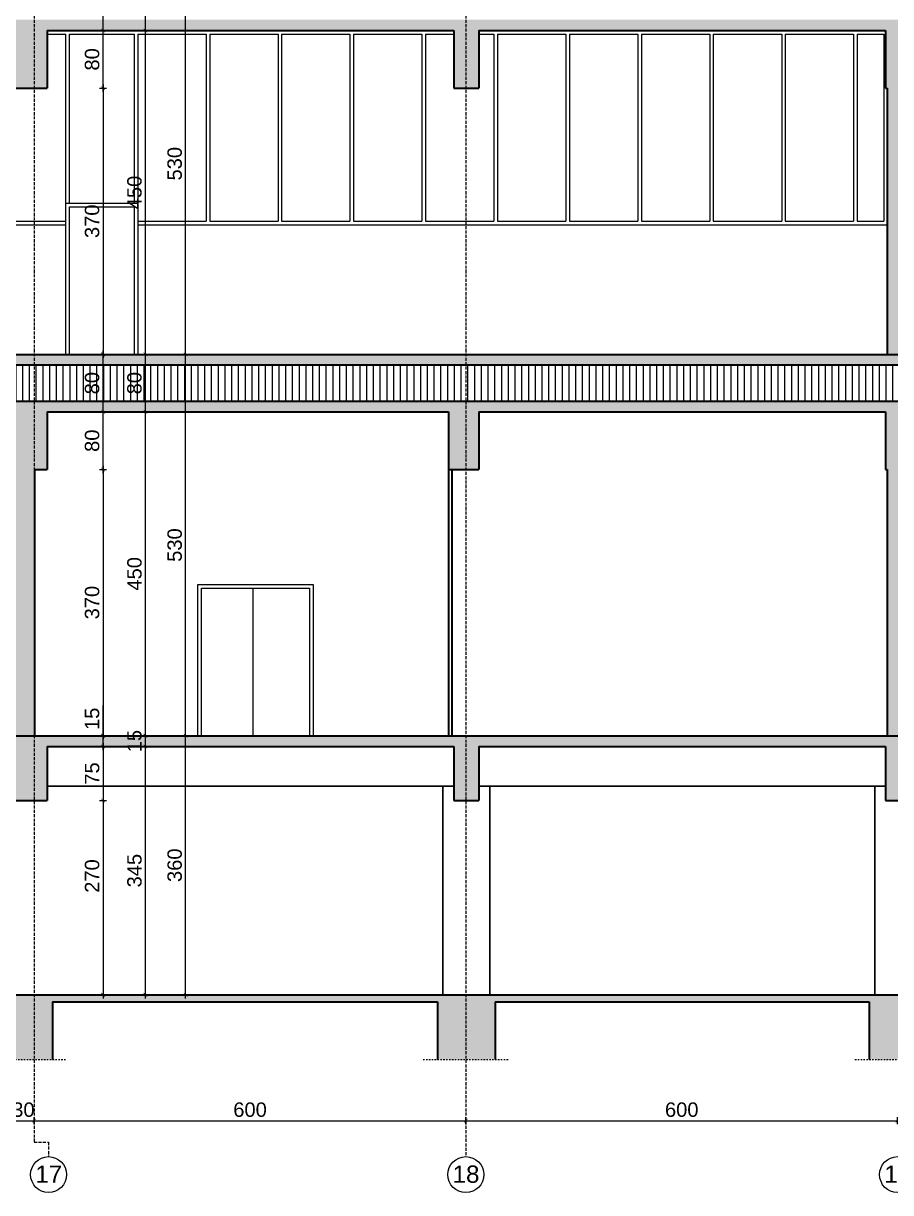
# Model space of a CAD drawing. Header units: inches. Extents: x -72385 to 39588, y -6525 to 66685.
# Drawn here: x 1754 to 2959, y 22991 to 24616 of the extents above; entities that cross this region are included whole.
import ezdxf

# ---------------------------------------------------------------- set-up
doc = ezdxf.new("R2010")
doc.units = ezdxf.units.IN
doc.header["$MEASUREMENT"] = 0
doc.linetypes.add('DashDot', pattern=[0.6, 0.4, -0.1, 0, -0.1])
doc.linetypes.add('Hidden', pattern=[0.4, 0.2, -0.2])
for name, color, linetype, lineweight in [('Надписи коти външни', 252, 'Continuous', 25), ('Надписи коти вътрешни', 252, 'Continuous', 25), ('Надписи Оси', 252, 'Continuous', 25), ('Оси', 252, 'DashDot', 25), ('Фасади Разрези дебело', 7, 'Continuous', 35), ('Фасади Разрези пунктир', 253, 'Hidden', 25), ('Фасади Разрези средно', 252, 'Continuous', 30), ('Фасади Разрези тънко', 253, 'Continuous', 25), ('Щрих стени', 254, 'Continuous', 25)]:
    doc.layers.add(name, color=color, linetype=linetype, lineweight=lineweight)
doc.styles.add('Arial Regular', font='arial.ttf')
doc.styles.get("Standard").update_dxf_attribs({"font": 'arial.ttf'})
doc.dimstyles.new('Annotative', dxfattribs={"dimscale": 0, "dimtxt": 20, "dimasz": 5, "dimexe": 5, "dimexo": 5, "dimgap": 5, "dimtad": 1, "dimdec": 0, "dimzin": 0, "dimdsep": 46, "dimtxsty": 'Standard', "dimblk": 'ARCHTICK', "dimcen": 5, "dimdle": 5, "dimadec": 0, "dimazin": 0, "dimtfac": 1, "dimtdec": 0, "dimtofl": 0, "dimtmove": 0, "dimatfit": 3, "dimldrblk": 'ARCHTICK', "dimfxl": 5, "dimfxlon": 1, "dimtolj": 1, "dimtzin": 0, "dimarcsym": 1})

# ---------------------------------------------------------------- blocks, each defined once
blk = doc.blocks.new('_ArchTick')
at = {"color": 0, "linetype": 'ByBlock', "const_width": 0.15}
blk.add_lwpolyline([(-0.5, -0.5), (0.5, 0.5)], dxfattribs=at)
blk = doc.blocks.new('*D4855')
at = {"layer": 'Defpoints', "color": 0, "ltscale": 10, "transparency": 16777216}
for p in [(1828.9, 24155.9), (1864.7, 24155.9), (1792.3, 24075.9)]:
    blk.add_point(p, dxfattribs=at)
at = {"layer": 'Надписи коти вътрешни', "color": 0, "lineweight": -2, "ltscale": 10, "transparency": 16777216}
for p, q in [((1859.7, 24155.9), (1869.7, 24155.9)), ((1864.7, 24070.9), (1864.7, 24160.9)), ((1859.7, 24075.9), (1869.7, 24075.9))]:
    blk.add_line(p, q, dxfattribs=at)
at = {"layer": 'Надписи коти вътрешни', "color": 0, "lineweight": -2, "ltscale": 10, "transparency": 16777216, "xscale": 5, "yscale": 5, "zscale": 5}
for p, rotation in [((1864.7, 24155.9), 90), ((1864.7, 24075.9), 270)]:
    blk.add_blockref('_ArchTick', p, dxfattribs=dict(at, rotation=rotation))
at = {"layer": 'Надписи коти вътрешни', "color": 0, "ltscale": 10, "transparency": 16777216, "insert": (1849.5, 24115.9), "char_height": 20, "attachment_point": 5, "rotation": 90}
blk.add_mtext('\\A1;80', dxfattribs=at)
blk = doc.blocks.new('*D4853')
at = {"layer": 'Defpoints', "color": 0, "ltscale": 10, "transparency": 16777216}
for p in [(1792.3, 24075.9), (1864.7, 24075.9), (1792.3, 23995.9)]:
    blk.add_point(p, dxfattribs=at)
at = {"layer": 'Надписи коти вътрешни', "color": 0, "lineweight": -2, "ltscale": 10, "transparency": 16777216}
for p, q in [((1859.7, 24075.9), (1869.7, 24075.9)), ((1864.7, 23990.9), (1864.7, 24080.9)), ((1859.7, 23995.9), (1869.7, 23995.9))]:
    blk.add_line(p, q, dxfattribs=at)
at = {"layer": 'Надписи коти вътрешни', "color": 0, "lineweight": -2, "ltscale": 10, "transparency": 16777216, "xscale": 5, "yscale": 5, "zscale": 5}
for p, rotation in [((1864.7, 24075.9), 90), ((1864.7, 23995.9), 270)]:
    blk.add_blockref('_ArchTick', p, dxfattribs=dict(at, rotation=rotation))
at = {"layer": 'Надписи коти вътрешни', "color": 0, "ltscale": 10, "transparency": 16777216, "insert": (1849.5, 24035.9), "char_height": 20, "attachment_point": 5, "rotation": 90}
blk.add_mtext('\\A1;80', dxfattribs=at)
blk = doc.blocks.new('*D4852')
at = {"layer": 'Defpoints', "color": 0, "ltscale": 10, "transparency": 16777216}
for p in [(1792.3, 23995.9), (1786.8, 23625.9), (1864.7, 23625.9)]:
    blk.add_point(p, dxfattribs=at)
at = {"layer": 'Надписи коти вътрешни', "color": 0, "lineweight": -2, "ltscale": 10, "transparency": 16777216}
for p, q in [((1859.7, 23995.9), (1869.7, 23995.9)), ((1864.7, 24000.9), (1864.7, 23620.9)), ((1859.7, 23625.9), (1869.7, 23625.9))]:
    blk.add_line(p, q, dxfattribs=at)
at = {"layer": 'Надписи коти вътрешни', "color": 0, "lineweight": -2, "ltscale": 10, "transparency": 16777216, "xscale": 5, "yscale": 5, "zscale": 5}
for p, rotation in [((1864.7, 23995.9), 90), ((1864.7, 23625.9), 270)]:
    blk.add_blockref('_ArchTick', p, dxfattribs=dict(at, rotation=rotation))
at = {"layer": 'Надписи коти вътрешни', "color": 0, "ltscale": 10, "transparency": 16777216, "insert": (1849.5, 23810.9), "char_height": 20, "attachment_point": 5, "rotation": 90}
blk.add_mtext('\\A1;370', dxfattribs=at)
blk = doc.blocks.new('*D4851')
at = {"layer": 'Defpoints', "color": 0, "ltscale": 10, "transparency": 16777216}
for p in [(1787.1, 23610.9), (1787.1, 23535.9), (1864.7, 23535.9)]:
    blk.add_point(p, dxfattribs=at)
at = {"layer": 'Надписи коти вътрешни', "color": 0, "lineweight": -2, "ltscale": 10, "transparency": 16777216}
for p, q in [((1864.7, 23615.9), (1864.7, 23530.9)), ((1859.7, 23610.9), (1869.7, 23610.9)), ((1859.7, 23535.9), (1869.7, 23535.9))]:
    blk.add_line(p, q, dxfattribs=at)
at = {"layer": 'Надписи коти вътрешни', "color": 0, "lineweight": -2, "ltscale": 10, "transparency": 16777216, "xscale": 5, "yscale": 5, "zscale": 5}
for p, rotation in [((1864.7, 23610.9), 90), ((1864.7, 23535.9), 270)]:
    blk.add_blockref('_ArchTick', p, dxfattribs=dict(at, rotation=rotation))
at = {"layer": 'Надписи коти вътрешни', "color": 0, "ltscale": 10, "transparency": 16777216, "insert": (1849.6, 23573.4), "char_height": 20, "attachment_point": 5, "rotation": 90}
blk.add_mtext('\\A1;75', dxfattribs=at)
blk = doc.blocks.new('*D4850')
at = {"layer": 'Defpoints', "color": 0, "ltscale": 10, "transparency": 16777216}
for p in [(1787.1, 23535.9), (1801.8, 23265.9), (1864.7, 23265.9)]:
    blk.add_point(p, dxfattribs=at)
at = {"layer": 'Надписи коти вътрешни', "color": 0, "lineweight": -2, "ltscale": 10, "transparency": 16777216}
for p, q in [((1859.7, 23535.9), (1869.7, 23535.9)), ((1864.7, 23540.9), (1864.7, 23260.9)), ((1859.7, 23265.9), (1869.7, 23265.9))]:
    blk.add_line(p, q, dxfattribs=at)
at = {"layer": 'Надписи коти вътрешни', "color": 0, "lineweight": -2, "ltscale": 10, "transparency": 16777216, "xscale": 5, "yscale": 5, "zscale": 5}
for p, rotation in [((1864.7, 23535.9), 90), ((1864.7, 23265.9), 270)]:
    blk.add_blockref('_ArchTick', p, dxfattribs=dict(at, rotation=rotation))
at = {"layer": 'Надписи коти вътрешни', "color": 0, "ltscale": 10, "transparency": 16777216, "insert": (1849.5, 23430.9), "char_height": 20, "attachment_point": 5, "rotation": 90}
blk.add_mtext('\\A1;270', dxfattribs=at)
blk = doc.blocks.new('*D4849')
at = {"layer": 'Defpoints', "color": 0, "ltscale": 10, "transparency": 16777216}
for p in [(1841.5, 23625.9), (1864.7, 23625.9), (1820.5, 23610.9)]:
    blk.add_point(p, dxfattribs=at)
at = {"layer": 'Надписи коти вътрешни', "color": 0, "lineweight": -2, "ltscale": 10, "transparency": 16777216}
for p, q in [((1864.7, 23625.9), (1864.7, 23667.8)), ((1859.7, 23625.9), (1869.7, 23625.9)), ((1864.7, 23605.9), (1864.7, 23625.9)), ((1859.7, 23610.9), (1869.7, 23610.9))]:
    blk.add_line(p, q, dxfattribs=at)
at = {"layer": 'Надписи коти вътрешни', "color": 0, "lineweight": -2, "ltscale": 10, "transparency": 16777216, "xscale": 5, "yscale": 5, "zscale": 5}
for p, rotation in [((1864.7, 23625.9), 90), ((1864.7, 23610.9), 270)]:
    blk.add_blockref('_ArchTick', p, dxfattribs=dict(at, rotation=rotation))
at = {"layer": 'Надписи коти вътрешни', "color": 0, "ltscale": 10, "transparency": 16777216, "insert": (1849.5, 23649.4), "char_height": 20, "attachment_point": 5, "rotation": 90}
blk.add_mtext('\\A1;15', dxfattribs=at)
blk = doc.blocks.new('*D4848')
at = {"layer": 'Defpoints', "color": 0, "ltscale": 10, "transparency": 16777216}
for p in [(1792.3, 24075.9), (1923.6, 24075.9), (1811.1, 23625.9)]:
    blk.add_point(p, dxfattribs=at)
at = {"layer": 'Надписи коти вътрешни', "color": 0, "lineweight": -2, "ltscale": 10, "transparency": 16777216}
for p, q in [((1918.6, 24075.9), (1928.6, 24075.9)), ((1923.6, 23620.9), (1923.6, 24080.9)), ((1918.6, 23625.9), (1928.6, 23625.9))]:
    blk.add_line(p, q, dxfattribs=at)
at = {"layer": 'Надписи коти вътрешни', "color": 0, "lineweight": -2, "ltscale": 10, "transparency": 16777216, "xscale": 5, "yscale": 5, "zscale": 5}
for p, rotation in [((1923.6, 24075.9), 90), ((1923.6, 23625.9), 270)]:
    blk.add_blockref('_ArchTick', p, dxfattribs=dict(at, rotation=rotation))
at = {"layer": 'Надписи коти вътрешни', "color": 0, "ltscale": 10, "transparency": 16777216, "insert": (1908.4, 23850.9), "char_height": 20, "attachment_point": 5, "rotation": 90}
blk.add_mtext('\\A1;450', dxfattribs=at)
blk = doc.blocks.new('*D4847')
at = {"layer": 'Defpoints', "color": 0, "ltscale": 10, "transparency": 16777216}
for p in [(1811.1, 24155.9), (1923.6, 24155.9), (1792.3, 24075.9)]:
    blk.add_point(p, dxfattribs=at)
at = {"layer": 'Надписи коти вътрешни', "color": 0, "lineweight": -2, "ltscale": 10, "transparency": 16777216}
for p, q in [((1918.6, 24155.9), (1928.6, 24155.9)), ((1923.6, 24070.9), (1923.6, 24160.9)), ((1918.6, 24075.9), (1928.6, 24075.9))]:
    blk.add_line(p, q, dxfattribs=at)
at = {"layer": 'Надписи коти вътрешни', "color": 0, "lineweight": -2, "ltscale": 10, "transparency": 16777216, "xscale": 5, "yscale": 5, "zscale": 5}
for p, rotation in [((1923.6, 24155.9), 90), ((1923.6, 24075.9), 270)]:
    blk.add_blockref('_ArchTick', p, dxfattribs=dict(at, rotation=rotation))
at = {"layer": 'Надписи коти вътрешни', "color": 0, "ltscale": 10, "transparency": 16777216, "insert": (1908.4, 24115.9), "char_height": 20, "attachment_point": 5, "rotation": 90}
blk.add_mtext('\\A1;80', dxfattribs=at)
blk = doc.blocks.new('*D4846')
at = {"layer": 'Defpoints', "color": 0, "ltscale": 10, "transparency": 16777216}
for p in [(1811.1, 24155.9), (1979.5, 24155.9), (1811.1, 23625.9)]:
    blk.add_point(p, dxfattribs=at)
at = {"layer": 'Надписи коти вътрешни', "color": 0, "lineweight": -2, "ltscale": 10, "transparency": 16777216}
for p, q in [((1974.5, 24155.9), (1984.5, 24155.9)), ((1979.5, 23620.9), (1979.5, 24160.9)), ((1974.5, 23625.9), (1984.5, 23625.9))]:
    blk.add_line(p, q, dxfattribs=at)
at = {"layer": 'Надписи коти вътрешни', "color": 0, "lineweight": -2, "ltscale": 10, "transparency": 16777216, "xscale": 5, "yscale": 5, "zscale": 5}
for p, rotation in [((1979.5, 24155.9), 90), ((1979.5, 23625.9), 270)]:
    blk.add_blockref('_ArchTick', p, dxfattribs=dict(at, rotation=rotation))
at = {"layer": 'Надписи коти вътрешни', "color": 0, "ltscale": 10, "transparency": 16777216, "insert": (1964.3, 23890.9), "char_height": 20, "attachment_point": 5, "rotation": 90}
blk.add_mtext('\\A1;530', dxfattribs=at)
blk = doc.blocks.new('*D4845')
at = {"layer": 'Defpoints', "color": 0, "ltscale": 10, "transparency": 16777216}
for p in [(1869.2, 23625.9), (1923.6, 23625.9), (1869.2, 23610.9)]:
    blk.add_point(p, dxfattribs=at)
at = {"layer": 'Надписи коти вътрешни', "color": 0, "lineweight": -2, "ltscale": 10, "transparency": 16777216}
for p, q in [((1923.6, 23605.9), (1923.6, 23630.9)), ((1918.6, 23625.9), (1928.6, 23625.9)), ((1918.6, 23610.9), (1928.6, 23610.9))]:
    blk.add_line(p, q, dxfattribs=at)
at = {"layer": 'Надписи коти вътрешни', "color": 0, "lineweight": -2, "ltscale": 10, "transparency": 16777216, "xscale": 5, "yscale": 5, "zscale": 5}
for p, rotation in [((1923.6, 23625.9), 90), ((1923.6, 23610.9), 270)]:
    blk.add_blockref('_ArchTick', p, dxfattribs=dict(at, rotation=rotation))
at = {"layer": 'Надписи коти вътрешни', "color": 0, "ltscale": 10, "transparency": 16777216, "insert": (1908.4, 23618.4), "char_height": 20, "attachment_point": 5, "rotation": 90}
blk.add_mtext('\\A1;15', dxfattribs=at)
blk = doc.blocks.new('*D4844')
at = {"layer": 'Defpoints', "color": 0, "ltscale": 10, "transparency": 16777216}
for p in [(1808.6, 23610.9), (1923.6, 23610.9), (1801.8, 23265.9)]:
    blk.add_point(p, dxfattribs=at)
at = {"layer": 'Надписи коти вътрешни', "color": 0, "lineweight": -2, "ltscale": 10, "transparency": 16777216}
for p, q in [((1923.6, 23260.9), (1923.6, 23615.9)), ((1918.6, 23610.9), (1928.6, 23610.9)), ((1918.6, 23265.9), (1928.6, 23265.9))]:
    blk.add_line(p, q, dxfattribs=at)
at = {"layer": 'Надписи коти вътрешни', "color": 0, "lineweight": -2, "ltscale": 10, "transparency": 16777216, "xscale": 5, "yscale": 5, "zscale": 5}
for p, rotation in [((1923.6, 23610.9), 90), ((1923.6, 23265.9), 270)]:
    blk.add_blockref('_ArchTick', p, dxfattribs=dict(at, rotation=rotation))
at = {"layer": 'Надписи коти вътрешни', "color": 0, "ltscale": 10, "transparency": 16777216, "insert": (1908.4, 23438.4), "char_height": 20, "attachment_point": 5, "rotation": 90}
blk.add_mtext('\\A1;345', dxfattribs=at)
blk = doc.blocks.new('*D4843')
at = {"layer": 'Defpoints', "color": 0, "ltscale": 10, "transparency": 16777216}
for p in [(1808.6, 23625.9), (1979.5, 23625.9), (1801.8, 23265.9)]:
    blk.add_point(p, dxfattribs=at)
at = {"layer": 'Надписи коти вътрешни', "color": 0, "lineweight": -2, "ltscale": 10, "transparency": 16777216}
for p, q in [((1979.5, 23260.9), (1979.5, 23630.9)), ((1974.5, 23625.9), (1984.5, 23625.9)), ((1974.5, 23265.9), (1984.5, 23265.9))]:
    blk.add_line(p, q, dxfattribs=at)
at = {"layer": 'Надписи коти вътрешни', "color": 0, "lineweight": -2, "ltscale": 10, "transparency": 16777216, "xscale": 5, "yscale": 5, "zscale": 5}
for p, rotation in [((1979.5, 23625.9), 90), ((1979.5, 23265.9), 270)]:
    blk.add_blockref('_ArchTick', p, dxfattribs=dict(at, rotation=rotation))
at = {"layer": 'Надписи коти вътрешни', "color": 0, "ltscale": 10, "transparency": 16777216, "insert": (1964.3, 23445.9), "char_height": 20, "attachment_point": 5, "rotation": 90}
blk.add_mtext('\\A1;360', dxfattribs=at)
blk = doc.blocks.new('*D4840')
at = {"layer": 'Defpoints', "color": 0, "ltscale": 10, "transparency": 16777216}
for p in [(1828.9, 24685.9), (1864.7, 24685.9), (1792.3, 24605.9)]:
    blk.add_point(p, dxfattribs=at)
at = {"layer": 'Надписи коти вътрешни', "color": 0, "lineweight": -2, "ltscale": 10, "transparency": 16777216}
for p, q in [((1859.7, 24685.9), (1869.7, 24685.9)), ((1864.7, 24600.9), (1864.7, 24690.9)), ((1859.7, 24605.9), (1869.7, 24605.9))]:
    blk.add_line(p, q, dxfattribs=at)
at = {"layer": 'Надписи коти вътрешни', "color": 0, "lineweight": -2, "ltscale": 10, "transparency": 16777216, "xscale": 5, "yscale": 5, "zscale": 5}
for p, rotation in [((1864.7, 24685.9), 90), ((1864.7, 24605.9), 270)]:
    blk.add_blockref('_ArchTick', p, dxfattribs=dict(at, rotation=rotation))
at = {"layer": 'Надписи коти вътрешни', "color": 0, "ltscale": 10, "transparency": 16777216, "insert": (1849.5, 24645.9), "char_height": 20, "attachment_point": 5, "rotation": 90}
blk.add_mtext('\\A1;80', dxfattribs=at)
blk = doc.blocks.new('*D4839')
at = {"layer": 'Defpoints', "color": 0, "ltscale": 10, "transparency": 16777216}
for p in [(1792.3, 24605.9), (1864.7, 24605.9), (1792.3, 24525.9)]:
    blk.add_point(p, dxfattribs=at)
at = {"layer": 'Надписи коти вътрешни', "color": 0, "lineweight": -2, "ltscale": 10, "transparency": 16777216}
for p, q in [((1859.7, 24605.9), (1869.7, 24605.9)), ((1864.7, 24520.9), (1864.7, 24610.9)), ((1859.7, 24525.9), (1869.7, 24525.9))]:
    blk.add_line(p, q, dxfattribs=at)
at = {"layer": 'Надписи коти вътрешни', "color": 0, "lineweight": -2, "ltscale": 10, "transparency": 16777216, "xscale": 5, "yscale": 5, "zscale": 5}
for p, rotation in [((1864.7, 24605.9), 90), ((1864.7, 24525.9), 270)]:
    blk.add_blockref('_ArchTick', p, dxfattribs=dict(at, rotation=rotation))
at = {"layer": 'Надписи коти вътрешни', "color": 0, "ltscale": 10, "transparency": 16777216, "insert": (1849.5, 24565.9), "char_height": 20, "attachment_point": 5, "rotation": 90}
blk.add_mtext('\\A1;80', dxfattribs=at)
blk = doc.blocks.new('*D4838')
at = {"layer": 'Defpoints', "color": 0, "ltscale": 10, "transparency": 16777216}
for p in [(1792.3, 24525.9), (1786.8, 24155.9), (1864.7, 24155.9)]:
    blk.add_point(p, dxfattribs=at)
at = {"layer": 'Надписи коти вътрешни', "color": 0, "lineweight": -2, "ltscale": 10, "transparency": 16777216}
for p, q in [((1859.7, 24525.9), (1869.7, 24525.9)), ((1864.7, 24530.9), (1864.7, 24150.9)), ((1859.7, 24155.9), (1869.7, 24155.9))]:
    blk.add_line(p, q, dxfattribs=at)
at = {"layer": 'Надписи коти вътрешни', "color": 0, "lineweight": -2, "ltscale": 10, "transparency": 16777216, "xscale": 5, "yscale": 5, "zscale": 5}
for p, rotation in [((1864.7, 24525.9), 90), ((1864.7, 24155.9), 270)]:
    blk.add_blockref('_ArchTick', p, dxfattribs=dict(at, rotation=rotation))
at = {"layer": 'Надписи коти вътрешни', "color": 0, "ltscale": 10, "transparency": 16777216, "insert": (1849.5, 24340.9), "char_height": 20, "attachment_point": 5, "rotation": 90}
blk.add_mtext('\\A1;370', dxfattribs=at)
blk = doc.blocks.new('*D4837')
at = {"layer": 'Defpoints', "color": 0, "ltscale": 10, "transparency": 16777216}
for p in [(1792.3, 24605.9), (1923.6, 24605.9), (1811.1, 24155.9)]:
    blk.add_point(p, dxfattribs=at)
at = {"layer": 'Надписи коти вътрешни', "color": 0, "lineweight": -2, "ltscale": 10, "transparency": 16777216}
for p, q in [((1918.6, 24605.9), (1928.6, 24605.9)), ((1923.6, 24150.9), (1923.6, 24610.9)), ((1918.6, 24155.9), (1928.6, 24155.9))]:
    blk.add_line(p, q, dxfattribs=at)
at = {"layer": 'Надписи коти вътрешни', "color": 0, "lineweight": -2, "ltscale": 10, "transparency": 16777216, "xscale": 5, "yscale": 5, "zscale": 5}
for p, rotation in [((1923.6, 24605.9), 90), ((1923.6, 24155.9), 270)]:
    blk.add_blockref('_ArchTick', p, dxfattribs=dict(at, rotation=rotation))
at = {"layer": 'Надписи коти вътрешни', "color": 0, "ltscale": 10, "transparency": 16777216, "insert": (1908.4, 24380.9), "char_height": 20, "attachment_point": 5, "rotation": 90}
blk.add_mtext('\\A1;450', dxfattribs=at)
blk = doc.blocks.new('*D4836')
at = {"layer": 'Defpoints', "color": 0, "ltscale": 10, "transparency": 16777216}
for p in [(1811.1, 24685.9), (1923.6, 24685.9), (1792.3, 24605.9)]:
    blk.add_point(p, dxfattribs=at)
at = {"layer": 'Надписи коти вътрешни', "color": 0, "lineweight": -2, "ltscale": 10, "transparency": 16777216}
for p, q in [((1918.6, 24685.9), (1928.6, 24685.9)), ((1923.6, 24600.9), (1923.6, 24690.9)), ((1918.6, 24605.9), (1928.6, 24605.9))]:
    blk.add_line(p, q, dxfattribs=at)
at = {"layer": 'Надписи коти вътрешни', "color": 0, "lineweight": -2, "ltscale": 10, "transparency": 16777216, "xscale": 5, "yscale": 5, "zscale": 5}
for p, rotation in [((1923.6, 24685.9), 90), ((1923.6, 24605.9), 270)]:
    blk.add_blockref('_ArchTick', p, dxfattribs=dict(at, rotation=rotation))
at = {"layer": 'Надписи коти вътрешни', "color": 0, "ltscale": 10, "transparency": 16777216, "insert": (1908.4, 24645.9), "char_height": 20, "attachment_point": 5, "rotation": 90}
blk.add_mtext('\\A1;80', dxfattribs=at)
blk = doc.blocks.new('*D4835')
at = {"layer": 'Defpoints', "color": 0, "ltscale": 10, "transparency": 16777216}
for p in [(1811.1, 24685.9), (1979.5, 24685.9), (1811.1, 24155.9)]:
    blk.add_point(p, dxfattribs=at)
at = {"layer": 'Надписи коти вътрешни', "color": 0, "lineweight": -2, "ltscale": 10, "transparency": 16777216}
for p, q in [((1974.5, 24685.9), (1984.5, 24685.9)), ((1979.5, 24150.9), (1979.5, 24690.9)), ((1974.5, 24155.9), (1984.5, 24155.9))]:
    blk.add_line(p, q, dxfattribs=at)
at = {"layer": 'Надписи коти вътрешни', "color": 0, "lineweight": -2, "ltscale": 10, "transparency": 16777216, "xscale": 5, "yscale": 5, "zscale": 5}
for p, rotation in [((1979.5, 24685.9), 90), ((1979.5, 24155.9), 270)]:
    blk.add_blockref('_ArchTick', p, dxfattribs=dict(at, rotation=rotation))
at = {"layer": 'Надписи коти вътрешни', "color": 0, "ltscale": 10, "transparency": 16777216, "insert": (1964.3, 24420.9), "char_height": 20, "attachment_point": 5, "rotation": 90}
blk.add_mtext('\\A1;530', dxfattribs=at)
blk = doc.blocks.new('*D7011')
at = {"layer": 'Defpoints', "color": 0, "ltscale": 10, "transparency": 16777216}
for p in [(2969, 23090.9), (2369, 23040.9), (2969, 23040.9)]:
    blk.add_point(p, dxfattribs=at)
at = {"layer": 'Надписи коти външни', "color": 0, "lineweight": -2, "ltscale": 10, "transparency": 16777216}
for p, q in [((2369, 23085.9), (2369, 23095.9)), ((2969, 23085.9), (2969, 23095.9)), ((2364, 23090.9), (2974, 23090.9))]:
    blk.add_line(p, q, dxfattribs=at)
at = {"layer": 'Надписи коти външни', "color": 0, "lineweight": -2, "ltscale": 10, "transparency": 16777216, "xscale": 5, "yscale": 5, "zscale": 5, "rotation": 180}
blk.add_blockref('_ArchTick', (2369, 23090.9), dxfattribs=at)
at = {"layer": 'Надписи коти външни', "color": 0, "lineweight": -2, "ltscale": 10, "transparency": 16777216, "xscale": 5, "yscale": 5, "zscale": 5}
blk.add_blockref('_ArchTick', (2969, 23090.9), dxfattribs=at)
at = {"layer": 'Надписи коти външни', "color": 0, "ltscale": 10, "transparency": 16777216, "insert": (2669, 23106.1), "char_height": 20, "attachment_point": 5}
blk.add_mtext('\\A1;600', dxfattribs=at)
blk = doc.blocks.new('*D7004')
at = {"layer": 'Defpoints', "color": 0, "ltscale": 10, "transparency": 16777216}
for p in [(2369, 23090.9), (1769, 23060.9), (2369, 23060.9)]:
    blk.add_point(p, dxfattribs=at)
at = {"layer": 'Надписи коти външни', "color": 0, "lineweight": -2, "ltscale": 10, "transparency": 16777216}
for p, q in [((1769, 23085.9), (1769, 23095.9)), ((2369, 23085.9), (2369, 23095.9)), ((1764, 23090.9), (2374, 23090.9))]:
    blk.add_line(p, q, dxfattribs=at)
at = {"layer": 'Надписи коти външни', "color": 0, "lineweight": -2, "ltscale": 10, "transparency": 16777216, "xscale": 5, "yscale": 5, "zscale": 5, "rotation": 180}
blk.add_blockref('_ArchTick', (1769, 23090.9), dxfattribs=at)
at = {"layer": 'Надписи коти външни', "color": 0, "lineweight": -2, "ltscale": 10, "transparency": 16777216, "xscale": 5, "yscale": 5, "zscale": 5}
blk.add_blockref('_ArchTick', (2369, 23090.9), dxfattribs=at)
at = {"layer": 'Надписи коти външни', "color": 0, "ltscale": 10, "transparency": 16777216, "insert": (2069, 23106.1), "char_height": 20, "attachment_point": 5}
blk.add_mtext('\\A1;600', dxfattribs=at)
blk = doc.blocks.new('*D7007')
at = {"layer": 'Defpoints', "color": 0, "ltscale": 10, "transparency": 16777216}
for p in [(1769, 23090.9), (1739, 23060.9), (1769, 23060.9)]:
    blk.add_point(p, dxfattribs=at)
at = {"layer": 'Надписи коти външни', "color": 0, "lineweight": -2, "ltscale": 10, "transparency": 16777216}
for p, q in [((1739, 23085.9), (1739, 23095.9)), ((1769, 23085.9), (1769, 23095.9)), ((1734, 23090.9), (1774, 23090.9))]:
    blk.add_line(p, q, dxfattribs=at)
at = {"layer": 'Надписи коти външни', "color": 0, "lineweight": -2, "ltscale": 10, "transparency": 16777216, "xscale": 5, "yscale": 5, "zscale": 5, "rotation": 180}
blk.add_blockref('_ArchTick', (1739, 23090.9), dxfattribs=at)
at = {"layer": 'Надписи коти външни', "color": 0, "lineweight": -2, "ltscale": 10, "transparency": 16777216, "xscale": 5, "yscale": 5, "zscale": 5}
blk.add_blockref('_ArchTick', (1769, 23090.9), dxfattribs=at)
at = {"layer": 'Надписи коти външни', "color": 0, "ltscale": 10, "transparency": 16777216, "insert": (1754, 23106.1), "char_height": 20, "attachment_point": 5}
blk.add_mtext('\\A1;30', dxfattribs=at)

msp = doc.modelspace()

# ---------------------------------------------------------------- hatches: boundary and pattern name
at = {"layer": 'Щрих стени', "ltscale": 10}
h = msp.add_hatch(color=256, dxfattribs=at)
h.dxf.hatch_style = 1
h.paths.add_polyline_path([(1787.1, 24605.9), (2352.1, 24605.9), (2352.1, 24525.9), (2387.1, 24525.9), (2387.1, 24605.9), (2952.2, 24605.9), (2952.2, 24525.9), (2954.7, 24525.9), (2954.7, 24155.9), (2984.7, 24155.9), (2984.7, 24525.9), (2987.2, 24525.9), (2987.2, 24605.9), (3552.2, 24605.9), (3552.2, 24525.9), (3554.7, 24525.9), (3554.7, 24155.9), (3584.7, 24155.9), (3584.7, 24525.9), (3587.2, 24525.9), (3587.2, 24605.9), (4158.7, 24605.9), (4158.7, 24155.9), (4188.7, 24155.9), (4188.7, 24405.9), (4650.4, 24405.9), (4907, 24281), (5078.7, 24281), (5078.7, 24316), (5048.7, 24316), (5048.7, 24296), (4910.5, 24296), (4910.5, 24311.6), (4878.5, 24311.6), (4878.5, 24327.2), (4846.5, 24327.2), (4846.5, 24342.7), (4814.5, 24342.7), (4814.5, 24358.3), (4782.5, 24358.3), (4782.5, 24373.9), (4750.5, 24373.9), (4750.5, 24389.5), (4718.5, 24389.5), (4718.5, 24405.1), (4686.5, 24405.1), (4686.5, 24420.9), (4488.7, 24420.9), (4488.7, 24670.9), (4650.4, 24670.9), (4907, 24546), (5078.7, 24546), (5078.7, 24581), (5048.7, 24581), (5048.7, 24561), (4910.5, 24561), (4910.5, 24576.6), (4878.5, 24576.6), (4878.5, 24592.2), (4846.5, 24592.2), (4846.5, 24607.7), (4814.5, 24607.7), (4814.5, 24623.3), (4782.5, 24623.3), (4782.5, 24638.9), (4750.5, 24638.9), (4750.5, 24654.5), (4718.5, 24654.5), (4718.5, 24670.1), (4686.5, 24670.1), (4686.5, 24685.9), (-75.6, 24685.9), (-75.6, 24155.9), (-45.6, 24155.9), (-45.6, 24605.9), (527, 24605.9), (527, 24525.9), (557, 24525.9), (557, 24605.9), (1122, 24605.9), (1122, 24525.9), (1157, 24525.9), (1157, 24605.9), (1727.1, 24605.9), (1727.1, 24525.9), (1787.1, 24525.9)])
h.paths.add_polyline_path([(-45.6, 24620.9), (-45.6, 24670.9), (4158.7, 24670.9), (4158.7, 24620.9)], flags=16)
h.paths.add_polyline_path([(4188.7, 24670.9), (4458.7, 24670.9), (4458.7, 24420.9), (4188.7, 24420.9)], flags=16)
h.paths.add_polyline_path([(527, 24335.9), (512, 24335.9), (512, 24155.9), (527, 24155.9)], flags=17)
h.paths.add_polyline_path([(1727.1, 24335.9), (1712.1, 24335.9), (1712.1, 24155.9), (1727.1, 24155.9)], flags=17)
h = msp.add_hatch(color=256, dxfattribs=at)
h.dxf.hatch_style = 1
h.paths.add_polyline_path([(2387.1, 24075.9), (2952.2, 24075.9), (2952.2, 23995.9), (2954.7, 23995.9), (2954.7, 23625.9), (2984.7, 23625.9), (2984.7, 23995.9), (2987.2, 23995.9), (2987.2, 24075.9), (3544.7, 24075.9), (3544.7, 23625.9), (3549.7, 23625.9), (3549.7, 23995.9), (3587.2, 23995.9), (3587.2, 24075.9), (4158.7, 24075.9), (4158.7, 23625.9), (4188.7, 23625.9), (4188.7, 23875.9), (4619.5, 23875.9), (4619.5, 23855.9), (4649.5, 23855.9), (4649.5, 23876.4), (4907, 23751), (5043.7, 23751), (5043.7, 23580.9), (5078.7, 23580.9), (5078.7, 23766), (5093.7, 23766), (5093.7, 23786), (5048.7, 23786), (5048.7, 23766), (4910.5, 23766), (4910.5, 23781.6), (4878.5, 23781.6), (4878.5, 23797.2), (4846.5, 23797.2), (4846.5, 23812.7), (4814.5, 23812.7), (4814.5, 23828.3), (4782.5, 23828.3), (4782.5, 23843.9), (4750.5, 23843.9), (4750.5, 23859.5), (4718.5, 23859.5), (4718.5, 23875.1), (4686.5, 23875.1), (4686.5, 23890.9), (4188.7, 23890.9), (4188.7, 24140.9), (4458.7, 24140.9), (4458.7, 24090.9), (4488.7, 24090.9), (4488.7, 24140.9), (4650.4, 24140.9), (4907, 24016), (5078.7, 24016), (5078.7, 24051), (5048.7, 24051), (5048.7, 24031), (4910.5, 24031), (4910.5, 24046.6), (4878.5, 24046.6), (4878.5, 24062.2), (4846.5, 24062.2), (4846.5, 24077.7), (4814.5, 24077.7), (4814.5, 24093.3), (4782.5, 24093.3), (4782.5, 24108.9), (4750.5, 24108.9), (4750.5, 24124.5), (4718.5, 24124.5), (4718.5, 24140.1), (4686.5, 24140.1), (4686.5, 24155.9), (-75.6, 24155.9), (-75.6, 23625.9), (-45.6, 23625.9), (-45.6, 24075.9), (522, 24075.9), (522, 23995.9), (524.5, 23995.9), (524.5, 23625.9), (554.5, 23625.9), (554.5, 23995.9), (557, 23995.9), (557, 24075.9), (697, 24075.9), (697, 23625.9), (727, 23625.9), (727, 24075.9), (1122, 24075.9), (1122, 23995.9), (1157, 23995.9), (1157, 24075.9), (1327.1, 24075.9), (1327.1, 23625.9), (1357.1, 23625.9), (1357.1, 24075.9), (1722.1, 24075.9), (1722.1, 23995.9), (1739.6, 23995.9), (1739.6, 23625.9), (1769.6, 23625.9), (1769.6, 23995.9), (1787.1, 23995.9), (1787.1, 24075.9), (2344.6, 24075.9), (2344.6, 23995.9), (2387.1, 23995.9)])
h.paths.add_polyline_path([(-45.6, 24090.9), (-45.6, 24140.9), (4158.7, 24140.9), (4158.7, 24090.9)], flags=16)
at = {"layer": 'Щрих стени', "ltscale": 10, "transparency": 33554610}
h = msp.add_hatch(dxfattribs=at)
h.set_pattern_fill('ANSI31', color=256, scale=75, angle=45)
h.paths.add_polyline_path([(4158.7, 24140.9), (-45.6, 24140.9), (-45.6, 24090.9), (4158.7, 24090.9)])
at = {"layer": 'Щрих стени', "ltscale": 10}
h = msp.add_hatch(color=256, dxfattribs=at)
h.dxf.hatch_style = 1
h.paths.add_polyline_path([(1179.5, 23255.9), (1714.6, 23255.9), (1714.6, 23175.9), (1794.6, 23175.9), (1794.6, 23255.9), (2329.6, 23255.9), (2329.6, 23175.9), (2409.6, 23175.9), (2409.6, 23255.9), (2929.7, 23255.9), (2929.7, 23175.9), (3009.7, 23175.9), (3009.7, 23255.9), (3529.7, 23255.9), (3529.7, 23175.9), (3609.7, 23175.9), (3609.7, 23255.9), (4129.8, 23255.9), (4129.8, 23175.9), (4209.8, 23175.9), (4209.8, 23255.9), (4998.7, 23255.9), (4998.7, 23175.9), (5078.7, 23175.9), (5078.7, 23510.9), (5043.7, 23510.9), (5043.7, 23505.9), (4905.5, 23505.9), (4905.5, 23520.9), (4873.5, 23520.9), (4873.5, 23535.9), (4841.5, 23535.9), (4841.5, 23550.9), (4809.5, 23550.9), (4809.5, 23565.9), (4777.5, 23565.9), (4777.5, 23580.9), (4745.5, 23580.9), (4745.5, 23595.9), (4713.5, 23595.9), (4713.5, 23610.9), (4681.5, 23610.9), (4681.5, 23625.9), (-75.6, 23625.9), (-75.6, 23610.9), (-75.5, 23610.9), (-75.5, 23475.9), (-45.6, 23475.9), (-45.6, 23610.9), (522, 23610.9), (522, 23535.9), (557, 23535.9), (557, 23610.9), (1122, 23610.9), (1122, 23535.9), (1124.5, 23535.9), (1124.5, 23475.9), (1154.5, 23475.9), (1154.5, 23535.9), (1157, 23535.9), (1157, 23610.9), (1722.1, 23610.9), (1722.1, 23535.9), (1787.1, 23535.9), (1787.1, 23610.9), (2352.1, 23610.9), (2352.1, 23535.9), (2387.1, 23535.9), (2387.1, 23610.9), (2952.2, 23610.9), (2952.2, 23535.9), (2987.2, 23535.9), (2987.2, 23610.9), (3552.2, 23610.9), (3552.2, 23535.9), (3554.7, 23535.9), (3554.7, 23475.9), (3584.7, 23475.9), (3584.7, 23535.9), (3587.2, 23535.9), (3587.2, 23610.9), (4152.3, 23610.9), (4152.3, 23535.9), (4187.3, 23535.9), (4187.3, 23610.9), (4349.6, 23610.9), (4349.6, 23265.9), (4379.6, 23265.9), (4379.6, 23610.9), (4646.1, 23610.9), (4902.1, 23490.9), (5028.7, 23490.9), (5028.7, 23265.9), (-75.6, 23265.9), (-75.6, 23175.9), (-20.5, 23175.9), (-20.5, 23255.9), (499.5, 23255.9), (499.5, 23175.9), (579.5, 23175.9), (579.5, 23255.9), (1099.5, 23255.9), (1099.5, 23175.9), (1179.5, 23175.9)])
h.paths.add_polyline_path([(5208.7, 23550.9), (5178.7, 23550.9), (5178.7, 23425.9), (5078.7, 23425.9), (5078.7, 23415.9), (5208.7, 23415.9)])

# ---------------------------------------------------------------- linework, layer by layer
at = {"layer": 'Надписи Оси', "ltscale": 50}
for centre in [(1789, 23015.9), (2369, 23015.9), (2969, 23015.9)]:
    msp.add_circle(centre, 25, dxfattribs=at)
at = {"layer": 'Оси', "ltscale": 10}
for p, q in [((1769, 26090.9), (1769, 23060.9)), ((2369, 26090.9), (2369, 23040.9)), ((1769, 23060.9), (1789, 23060.9)), ((1789, 23060.9), (1789, 23040.9))]:
    msp.add_line(p, q, dxfattribs=at)
at = {"layer": 'Фасади Разрези дебело', "ltscale": 10, "extrusion": (1.2091e-15, 1, -2.22045e-16)}
for p, q in [((1787.1, 24605.9), (2352.1, 24605.9)), ((2387.1, 24605.9), (2952.2, 24605.9)), ((-7023.6, 24155.9), (4686.5, 24155.9)), ((-45.6, 24090.9), (4158.7, 24090.9)), ((1787.1, 24075.9), (2344.6, 24075.9)), ((2387.1, 24075.9), (2952.2, 24075.9)), ((-7023.6, 23625.9), (4681.5, 23625.9)), ((1787.1, 23610.9), (2352.1, 23610.9)), ((2387.1, 23610.9), (2952.2, 23610.9)), ((-1845.7, 23265.9), (5028.7, 23265.9)), ((1794.6, 23255.9), (2329.6, 23255.9)), ((2409.6, 23255.9), (2929.7, 23255.9))]:
    msp.add_line(p, q, dxfattribs=at)
at = {"layer": 'Фасади Разрези дебело', "ltscale": 10}
for p, q in [((1787.1, 24605.9), (1787.1, 24525.9)), ((2352.1, 24605.9), (2352.1, 24525.9)), ((2387.1, 24605.9), (2387.1, 24525.9)), ((2952.2, 24605.9), (2952.2, 24525.9)), ((1727.1, 24525.9), (1787.1, 24525.9)), ((2352.1, 24525.9), (2387.1, 24525.9)), ((2952.2, 24525.9), (2954.7, 24525.9)), ((2954.7, 24525.9), (2954.7, 24155.9)), ((4158.7, 24140.9), (-45.6, 24140.9)), ((1787.1, 24075.9), (1787.1, 23995.9)), ((2344.6, 24075.9), (2344.6, 23625.9)), ((2387.1, 24075.9), (2387.1, 23995.9)), ((2952.2, 24075.9), (2952.2, 23995.9)), ((1769.6, 23995.9), (1769.6, 23625.9)), ((1769.6, 23995.9), (1787.1, 23995.9)), ((2344.6, 23995.9), (2387.1, 23995.9)), ((2349.6, 23995.9), (2349.6, 23625.9)), ((2952.2, 23995.9), (2954.7, 23995.9)), ((2954.7, 23995.9), (2954.7, 23625.9)), ((1787.1, 23610.9), (1787.1, 23535.9)), ((2352.1, 23610.9), (2352.1, 23535.9)), ((2387.1, 23610.9), (2387.1, 23535.9)), ((2952.2, 23610.9), (2952.2, 23535.9)), ((1722.1, 23535.9), (1787.1, 23535.9)), ((2352.1, 23535.9), (2387.1, 23535.9)), ((2952.2, 23535.9), (2987.2, 23535.9)), ((1794.6, 23255.9), (1794.6, 23175.9)), ((2329.6, 23255.9), (2329.6, 23175.9)), ((2409.6, 23255.9), (2409.6, 23175.9)), ((2929.7, 23255.9), (2929.7, 23175.9))]:
    msp.add_line(p, q, dxfattribs=at)
at = {"layer": 'Фасади Разрези пунктир', "ltscale": 10, "extrusion": (1.2091e-15, 1, -2.22045e-16)}
for p, q in [((1694.6, 23175.9), (1814.6, 23175.9)), ((2309.6, 23175.9), (2429.6, 23175.9)), ((2909.7, 23175.9), (3029.7, 23175.9))]:
    msp.add_line(p, q, dxfattribs=at)
at = {"layer": 'Фасади Разрези средно', "ltscale": 10, "extrusion": (1.2091e-15, 1, -2.22045e-16)}
for p, q in [((1787.1, 23555.9), (2352.1, 23555.9)), ((2387.1, 23555.9), (2952.2, 23555.9))]:
    msp.add_line(p, q, dxfattribs=at)
at = {"layer": 'Фасади Разрези средно', "ltscale": 10}
for p, q in [((2337.1, 23555.9), (2337.1, 23265.9)), ((2402.1, 23555.9), (2402.1, 23265.9)), ((2937.2, 23555.9), (2937.2, 23265.9))]:
    msp.add_line(p, q, dxfattribs=at)
at = {"layer": 'Фасади Разрези тънко', "ltscale": 10, "extrusion": (1.2091e-15, 1, -2.22045e-16)}
for p, q in [((1787.1, 24600.9), (1812.9, 24600.9)), ((1817.9, 24600.9), (1907.9, 24600.9)), ((1912.9, 24600.9), (2007.9, 24600.9)), ((2012.9, 24600.9), (2107.9, 24600.9)), ((2112.9, 24600.9), (2207.9, 24600.9)), ((2212.9, 24600.9), (2307.9, 24600.9)), ((2312.9, 24600.9), (2352.1, 24600.9)), ((2387.1, 24600.9), (2407.9, 24600.9)), ((2412.9, 24600.9), (2507.9, 24600.9)), ((2512.9, 24600.9), (2607.9, 24600.9)), ((2612.9, 24600.9), (2707.9, 24600.9)), ((2712.9, 24600.9), (2807.9, 24600.9)), ((2812.9, 24600.9), (2907.9, 24600.9)), ((2912.9, 24600.9), (2949.7, 24600.9)), ((1727.1, 24340.9), (1812.9, 24340.9)), ((1727.1, 24335.9), (1812.9, 24335.9)), ((1912.9, 24340.9), (2007.9, 24340.9)), ((1912.9, 24335.9), (2954.7, 24335.9)), ((2012.9, 24340.9), (2107.9, 24340.9)), ((2112.9, 24340.9), (2207.9, 24340.9)), ((2212.9, 24340.9), (2307.9, 24340.9)), ((2312.9, 24340.9), (2407.9, 24340.9)), ((2412.9, 24340.9), (2507.9, 24340.9)), ((2512.9, 24340.9), (2607.9, 24340.9)), ((2612.9, 24340.9), (2707.9, 24340.9)), ((2712.9, 24340.9), (2807.9, 24340.9)), ((2812.9, 24340.9), (2907.9, 24340.9)), ((2912.9, 24340.9), (2949.7, 24340.9))]:
    msp.add_line(p, q, dxfattribs=at)
at = {"layer": 'Фасади Разрези тънко', "ltscale": 10}
for p, q in [((1812.9, 24155.9), (1812.9, 24600.9)), ((1817.9, 24365.9), (1817.9, 24600.9)), ((1907.9, 24600.9), (1907.9, 24365.9)), ((1912.9, 24600.9), (1912.9, 24155.9)), ((2007.9, 24600.9), (2007.9, 24340.9)), ((2012.9, 24600.9), (2012.9, 24340.9)), ((2107.9, 24600.9), (2107.9, 24340.9)), ((2112.9, 24600.9), (2112.9, 24340.9)), ((2207.9, 24600.9), (2207.9, 24340.9)), ((2212.9, 24600.9), (2212.9, 24340.9)), ((2307.9, 24600.9), (2307.9, 24340.9)), ((2312.9, 24600.9), (2312.9, 24340.9)), ((2407.9, 24600.9), (2407.9, 24340.9)), ((2412.9, 24600.9), (2412.9, 24340.9)), ((2507.9, 24600.9), (2507.9, 24340.9)), ((2512.9, 24600.9), (2512.9, 24340.9)), ((2607.9, 24600.9), (2607.9, 24340.9)), ((2612.9, 24600.9), (2612.9, 24340.9)), ((2707.9, 24600.9), (2707.9, 24340.9)), ((2712.9, 24600.9), (2712.9, 24340.9)), ((2807.9, 24600.9), (2807.9, 24340.9)), ((2812.9, 24600.9), (2812.9, 24340.9)), ((2907.9, 24600.9), (2907.9, 24340.9)), ((2912.9, 24600.9), (2912.9, 24340.9)), ((2949.7, 24600.9), (2949.7, 24340.9)), ((1812.9, 24365.9), (1912.9, 24365.9)), ((1817.9, 24155.9), (1817.9, 24360.9)), ((1817.9, 24360.9), (1907.9, 24360.9)), ((1907.9, 24360.9), (1907.9, 24155.9)), ((2073, 23830.9), (2073, 23625.9))]:
    msp.add_line(p, q, dxfattribs=at)
for points in [[(1996.6, 23625.9, 0), (1996.6, 23835.9, 0), (2156.6, 23835.9, 0), (2156.6, 23625.9, 0)], [(2001.6, 23625.9, 0), (2001.6, 23830.9, 0), (2151.6, 23830.9, 0), (2151.6, 23625.9, 0)]]:
    msp.add_polyline3d(points, dxfattribs=at)

# ---------------------------------------------------------------- texts
at = {"layer": 'Надписи Оси', "ltscale": 100, "char_height": 24, "width": 27.213, "attachment_point": 1, "style": 'Arial Regular'}
for s, insert in [('\\pxqc;17', (1775.6, 23028.6)), ('\\pxqc;18', (2355.6, 23028.6)), ('\\pxqc;19', (2955.6, 23028.6))]:
    msp.add_mtext(s, dxfattribs=dict(at, insert=insert))

# ---------------------------------------------------------------- dimensions: what is measured, and where the dimension line sits
at = {"layer": 'Надписи коти външни', "ltscale": 10}
dim = msp.add_linear_dim(base=(1769, 23090.9), p1=(1739, 23060.9), p2=(1769, 23060.9), dimstyle='Annotative', override={"dimscale": 0, "dimtix": 0, "dimtofl": 0, "dimtmove": 0, "dimatfit": 3}, dxfattribs=at)
dim.commit()
dim.dimension.update_dxf_attribs({"geometry": '*D7007', "text_midpoint": (1754, 23090.9), "dimtype": 128})
for base, p1, p2, picture, middle in [((2369, 23090.9), (1769, 23060.9), (2369, 23060.9), '*D7004', (2069, 23106.1)), ((2969, 23090.9), (2369, 23040.9), (2969, 23040.9), '*D7011', (2669, 23106.1))]:
    dim = msp.add_linear_dim(base=base, p1=p1, p2=p2, dimstyle='Annotative', override={"dimscale": 0, "dimtix": 0, "dimtofl": 0, "dimtmove": 0, "dimatfit": 3}, dxfattribs=at)
    dim.commit()
    dim.dimension.update_dxf_attribs({"geometry": picture, "text_midpoint": middle})
at = {"layer": 'Надписи коти вътрешни', "ltscale": 10}
for base, p1, p2, picture, middle in [((1864.7, 24685.9), (1792.3, 24605.9), (1828.9, 24685.9), '*D4840', (1849.5, 24645.9)), ((1979.5, 24685.9), (1811.1, 24155.9), (1811.1, 24685.9), '*D4835', (1964.3, 24420.9)), ((1864.7, 24605.9), (1792.3, 24525.9), (1792.3, 24605.9), '*D4839', (1849.5, 24565.9)), ((1923.6, 24605.9), (1811.1, 24155.9), (1792.3, 24605.9), '*D4837', (1908.4, 24380.9)), ((1864.7, 24155.9), (1792.3, 24525.9), (1786.8, 24155.9), '*D4838', (1849.5, 24340.9)), ((1864.7, 24155.9), (1792.3, 24075.9), (1828.9, 24155.9), '*D4855', (1849.5, 24115.9)), ((1979.5, 24155.9), (1811.1, 23625.9), (1811.1, 24155.9), '*D4846', (1964.3, 23890.9)), ((1864.7, 24075.9), (1792.3, 23995.9), (1792.3, 24075.9), '*D4853', (1849.5, 24035.9)), ((1923.6, 24075.9), (1811.1, 23625.9), (1792.3, 24075.9), '*D4848', (1908.4, 23850.9)), ((1864.7, 23625.9), (1792.3, 23995.9), (1786.8, 23625.9), '*D4852', (1849.5, 23810.9)), ((1979.5, 23625.9), (1801.8, 23265.9), (1808.6, 23625.9), '*D4843', (1964.3, 23445.9)), ((1923.6, 23610.9), (1801.8, 23265.9), (1808.6, 23610.9), '*D4844', (1908.4, 23438.4))]:
    dim = msp.add_linear_dim(base=base, p1=p1, p2=p2, angle=90, dimstyle='Annotative', override={"dimscale": 0, "dimtix": 0, "dimtofl": 0, "dimtmove": 0, "dimatfit": 3}, dxfattribs=at)
    dim.commit()
    dim.dimension.update_dxf_attribs({"geometry": picture, "text_midpoint": middle})
for base, p1, p2, picture, middle in [((1923.6, 24685.9), (1792.3, 24605.9), (1811.1, 24685.9), '*D4836', (1923.6, 24645.9)), ((1923.6, 24155.9), (1792.3, 24075.9), (1811.1, 24155.9), '*D4847', (1923.6, 24115.9)), ((1864.7, 23625.9), (1820.5, 23610.9), (1841.5, 23625.9), '*D4849', (1864.7, 23649.4)), ((1923.6, 23625.9), (1869.2, 23610.9), (1869.2, 23625.9), '*D4845', (1923.6, 23618.4)), ((1864.7, 23535.9), (1787.1, 23610.9), (1787.1, 23535.9), '*D4851', (1864.7, 23573.4)), ((1864.7, 23265.9), (1787.1, 23535.9), (1801.8, 23265.9), '*D4850', (1864.7, 23430.9))]:
    dim = msp.add_linear_dim(base=base, p1=p1, p2=p2, angle=90, dimstyle='Annotative', override={"dimscale": 0, "dimtix": 0, "dimtofl": 0, "dimtmove": 0, "dimatfit": 3}, dxfattribs=at)
    dim.commit()
    dim.dimension.update_dxf_attribs({"geometry": picture, "text_midpoint": middle, "dimtype": 128})

doc.saveas('drawing.dxf')
